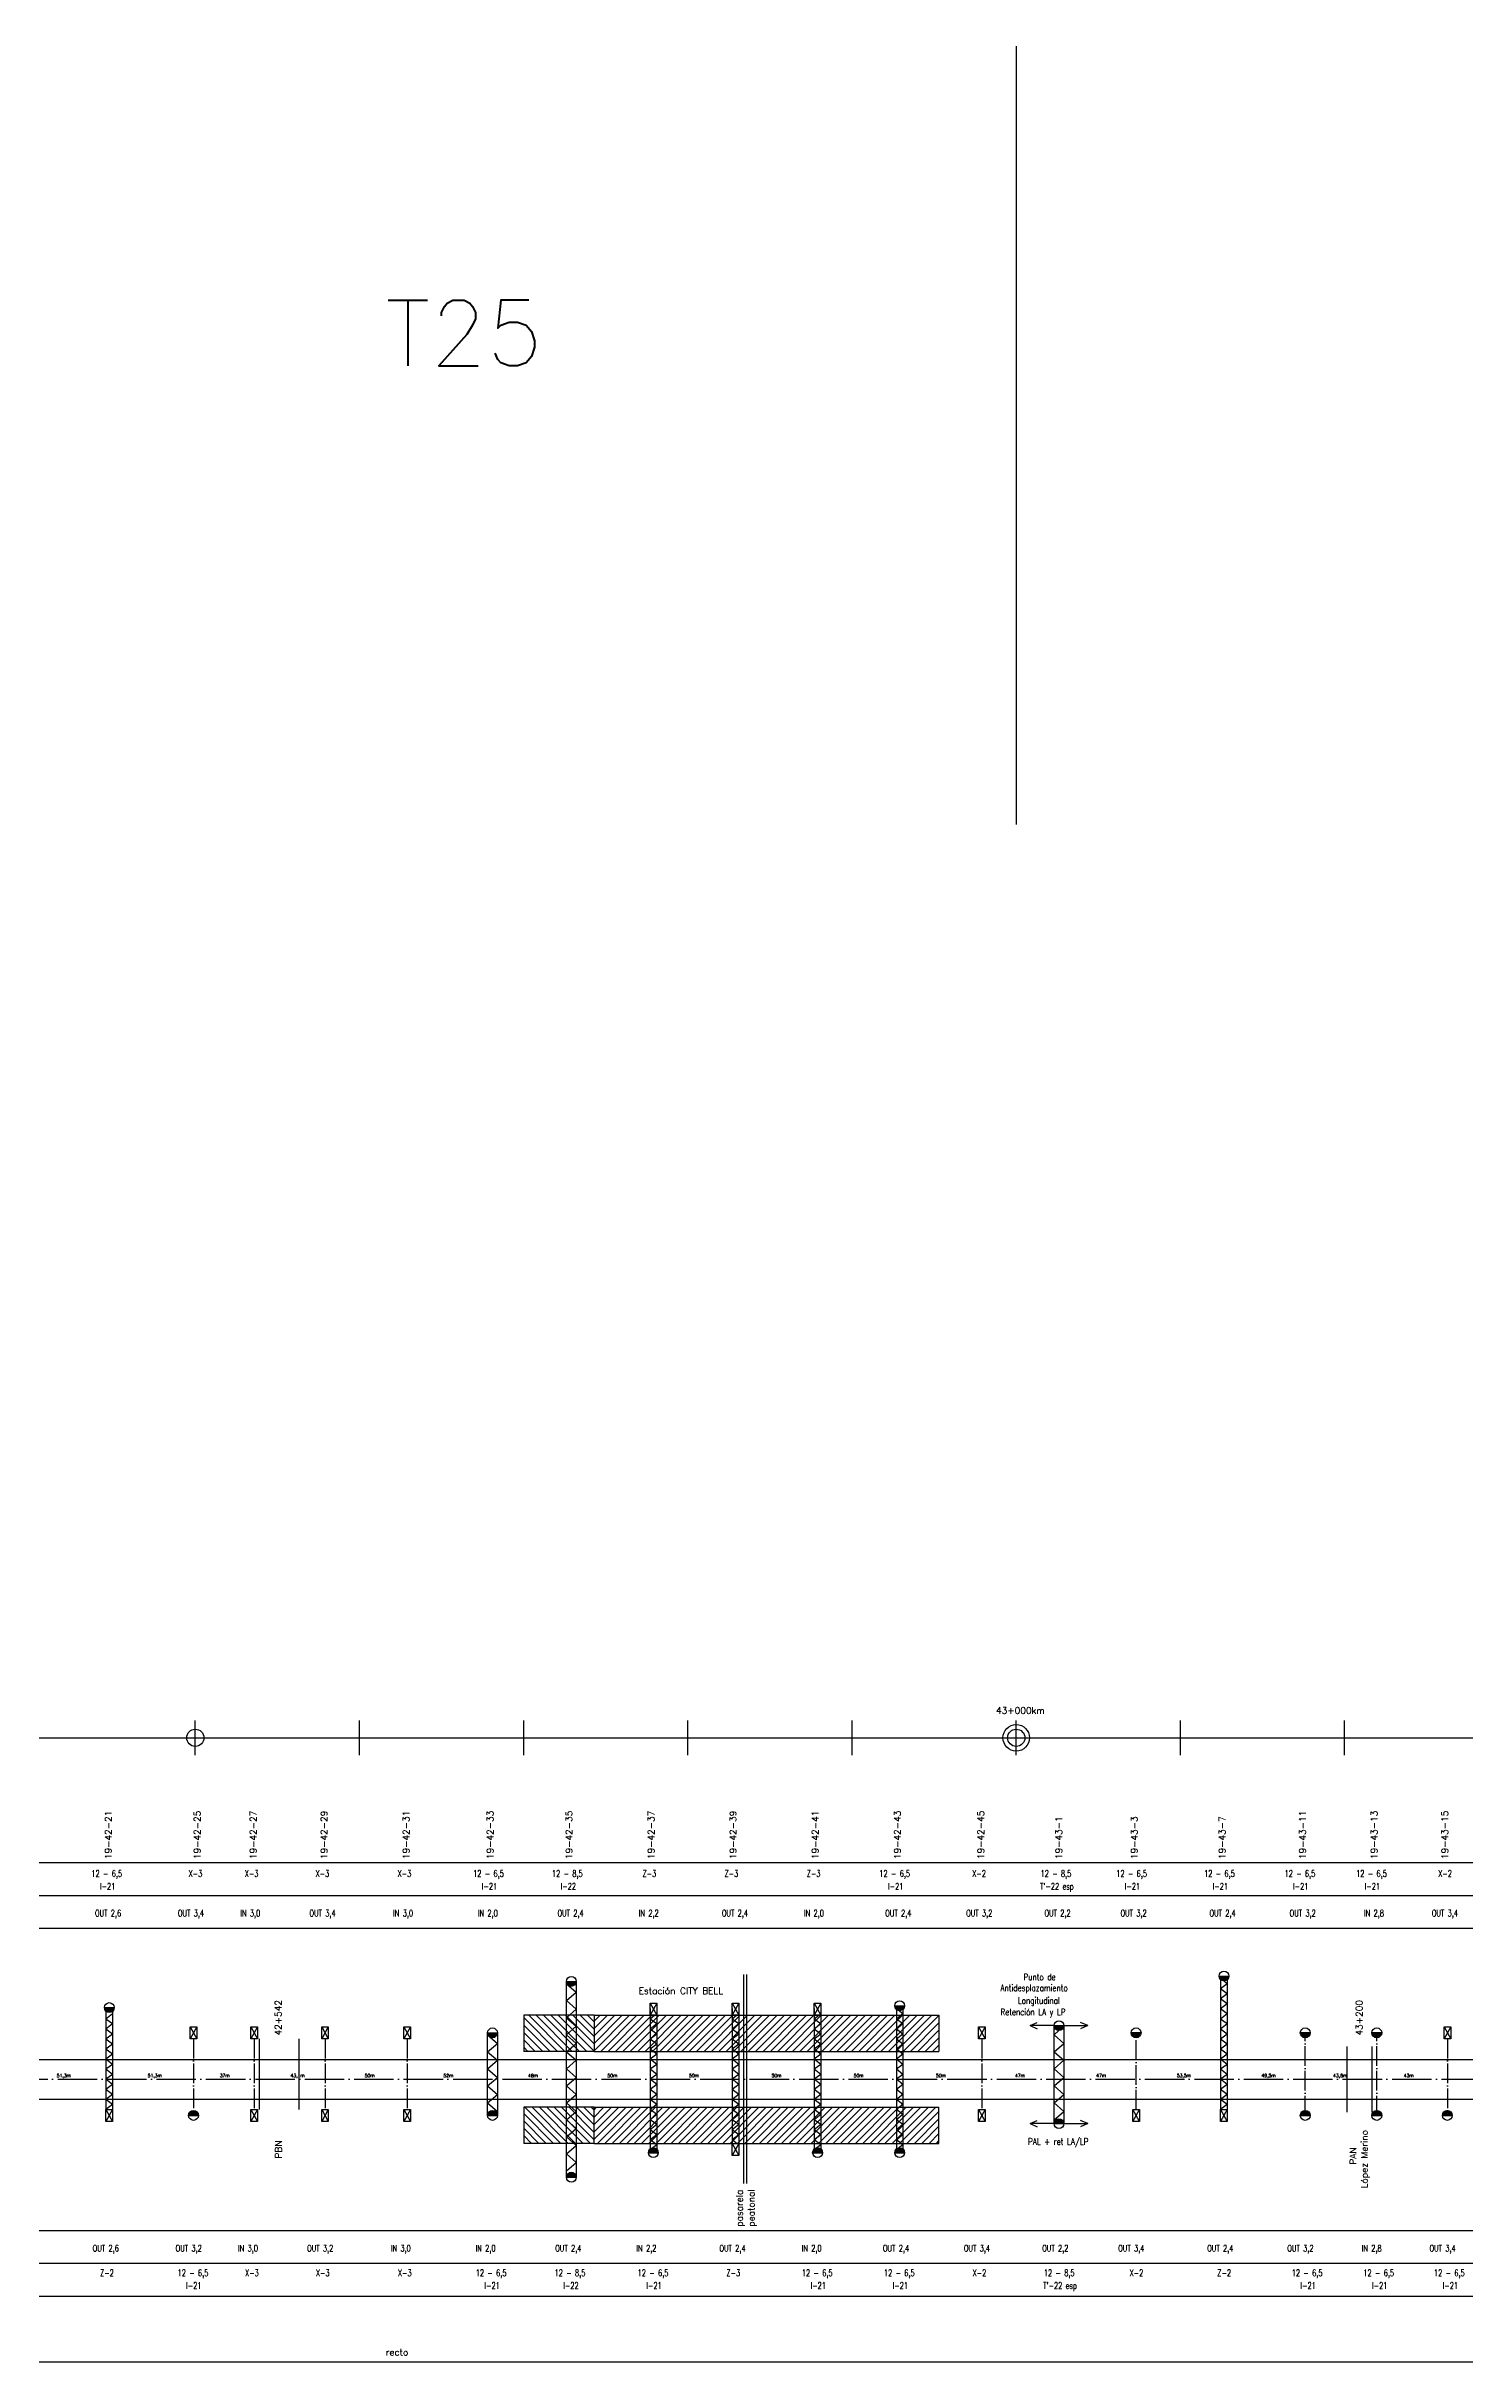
# Model space of a CAD drawing. Header units: millimetres. Extents: x 63 to 27368, y 135 to 1565.
# Drawn here: x 16977 to 17842, y 155 to 1565 of the extents above; entities that cross this region are included whole.
import ezdxf

# ---------------------------------------------------------------- set-up
doc = ezdxf.new("R2010")
doc.units = ezdxf.units.MM
doc.linetypes.add('ACAD_ISO04W100', pattern=[30, 24, -3, 0, -3])
for name, color, linetype in [('catenaria via ascendente', 7, 'Continuous'), ('catenaria vía descendente', 7, 'Continuous'), ('Eje de entrevías', 1, 'Continuous'), ('longitud vano', 7, 'Continuous'), ('Nº de poste', 6, 'Continuous'), ('progresivas', 4, 'Continuous'), ('TEXTOS', 3, 'Continuous')]:
    doc.layers.add(name, color=color, linetype=linetype)
doc.styles.add('STYLE1', font='romans.shx')
pattern_1 = [(45, (3581.6194, 0), (-2.245064, 2.245064), [])]
pattern_2 = [(135, (9, 0), (-2.24506403, -2.24506403), [])]

msp = doc.modelspace()

# ---------------------------------------------------------------- hatches: boundary and pattern name
for points in [[(17300.2, 386.6), (17294.2, 386.6, 1)], [(17697.7, 389.9), (17691.7, 389.9, 1)], [(17018.8, 370.7), (17012.8, 370.7, 1)], [(17500.2, 371.8), (17494.2, 371.8, 1)], [(17252.2, 355.3), (17246.2, 355.3, 1)], [(17597.2, 359.7), (17591.2, 359.7, 1)], [(17638.2, 355.3), (17644.2, 355.3, -1)], [(17741.2, 355.3), (17747.2, 355.3, -1)], [(17784.8, 355.3), (17790.8, 355.3, -1)], [(17070.1, 305), (17064.1, 305, -1)], [(17252.2, 305), (17246.2, 305, -1)], [(17597.2, 300), (17591.2, 300, -1)], [(17747.2, 305), (17741.2, 305, -1)], [(17790.8, 305), (17784.8, 305, -1)], [(17833.8, 305), (17827.8, 305, -1)], [(17350.2, 282.3), (17344.2, 282.3, -1)], [(17450.2, 282.3), (17444.2, 282.3, -1)], [(17500.2, 282.3), (17494.2, 282.3, -1)], [(17300.2, 267.4), (17294.2, 267.4, -1)]]:
    msp.add_hatch(color=256).paths.add_polyline_path(points)
h = msp.add_hatch()
h.set_pattern_fill('ANSI31', color=8, angle=90, style=0)
h.set_pattern_definition(pattern_2)
h.paths.add_polyline_path([(17311.1, 366), (17268.2, 366), (17268.2, 344), (17311.1, 344)])
h = msp.add_hatch()
h.set_pattern_fill('ANSI31', color=8, style=0)
h.set_pattern_definition(pattern_1)
h.paths.add_polyline_path([(17311.1, 366), (17311.1, 344), (17521.1, 344), (17521.1, 366)])
h = msp.add_hatch()
h.set_pattern_fill('ANSI31', color=8, angle=90, style=0)
h.set_pattern_definition(pattern_2)
h.paths.add_polyline_path([(17311.1, 288), (17268.2, 288), (17268.2, 310), (17311.1, 310)])
h = msp.add_hatch()
h.set_pattern_fill('ANSI31', color=8, style=0)
h.set_pattern_definition(pattern_1)
h.paths.add_polyline_path([(17311.1, 310), (17311.1, 288), (17521.1, 288), (17521.1, 310)])

# ---------------------------------------------------------------- linework, layer by layer
for p, q in [((17568.2, 1565.1), (17568.2, 1091.2)), ((17068.2, 524.4), (17068.2, 545.6)), ((17168.2, 524.4), (17168.2, 545.6)), ((17268.2, 524.4), (17268.2, 545.6)), ((17368.2, 524.4), (17368.2, 545.6)), ((17468.2, 524.4), (17468.2, 545.6)), ((17568.2, 524.4), (17568.2, 545.6)), ((17668.2, 524.4), (17668.2, 545.6)), ((17768.2, 524.4), (17768.2, 545.6)), ((68.2, 535), (27368.2, 535)), ((68.2, 459), (27368.2, 459)), ((68.2, 439), (27368.2, 439)), ((68.2, 419), (27368.2, 419)), ((17294.2, 386.6), (17300.2, 386.6)), ((17294.2, 267.4), (17294.2, 386.6)), ((17294.2, 385.2), (17300.2, 380)), ((17300.2, 386.6), (17300.2, 267.4)), ((17402.2, 263.6), (17402.2, 390.8)), ((17404.2, 263.6), (17404.2, 390.8)), ((17691.7, 389.9), (17697.7, 389.9)), ((17692.7, 389.9), (17692.7, 308.6)), ((17692.7, 382.3), (17696.7, 385.4)), ((17692.7, 382.3), (17696.7, 379.2)), ((17694.7, 386.9), (17696.7, 385.4)), ((17696.7, 389.9), (17696.7, 308.6)), ((17012.8, 370.7), (17018.8, 370.7)), ((17013.8, 368.5), (17013.8, 308.6)), ((17013.8, 363.9), (17017.8, 367)), ((17017.8, 368.5), (17017.8, 308.6)), ((17294.2, 374.9), (17300.2, 380)), ((17294.2, 374.9), (17300.2, 369.7)), ((17294.2, 364.5), (17300.2, 369.7)), ((17300.2, 375.6), (17300.2, 375.6)), ((17345.2, 373.3), (17349.2, 366)), ((17349.2, 373.3), (17345.2, 366)), ((17345.2, 370.1), (17345.2, 282.3)), ((17349.2, 370.1), (17349.2, 282.3)), ((17395.2, 373.3), (17399.2, 366)), ((17399.2, 373.3), (17395.2, 366)), ((17395.2, 370.1), (17395.2, 288)), ((17399.2, 370.1), (17399.2, 288)), ((17445.2, 373.3), (17449.2, 366)), ((17449.2, 373.3), (17445.2, 366)), ((17445.2, 370.1), (17445.2, 282.3)), ((17449.2, 370.1), (17449.2, 282.3)), ((17494.2, 371.8), (17500.2, 371.8)), ((17495.2, 370.1), (17495.2, 282.3)), ((17495.2, 370.1), (17499.2, 367)), ((17495.2, 363.9), (17499.2, 367)), ((17499.2, 370.1), (17499.2, 282.3)), ((17692.7, 376.2), (17696.7, 379.2)), ((17692.7, 376.2), (17696.7, 373.1)), ((17692.7, 370.1), (17696.7, 373.1)), ((17692.7, 370.1), (17696.7, 367)), ((17692.7, 363.9), (17696.7, 367)), ((17013.8, 363.9), (17017.8, 360.9)), ((17013.8, 357.8), (17017.8, 360.9)), ((17013.8, 357.8), (17017.8, 354.7)), ((17013.8, 351.7), (17017.8, 354.7)), ((17065.1, 359), (17069.1, 351.7)), ((17069.1, 359), (17065.1, 351.7)), ((17102.1, 359), (17106.1, 351.7)), ((17106.1, 359), (17102.1, 351.7)), ((17145.2, 359), (17149.2, 351.7)), ((17149.2, 359), (17145.2, 351.7)), ((17195.2, 359), (17199.2, 351.7)), ((17199.2, 359), (17195.2, 351.7)), ((17246.2, 355.3), (17252.2, 355.3)), ((17246.2, 305), (17246.2, 355.3)), ((17246.2, 354.1), (17247.6, 355.3)), ((17246.2, 354.1), (17252.2, 348.9)), ((17252.2, 355.3), (17252.2, 305)), ((17252.2, 354.9), (17252.2, 354.9)), ((17268.2, 366), (17268.2, 344)), ((17311.1, 366), (17268.2, 366)), ((17294.2, 364.5), (17300.2, 359.3)), ((17294.2, 354.1), (17300.2, 359.3)), ((17294.2, 354.1), (17300.2, 348.9)), ((17300.2, 354.9), (17300.2, 354.9)), ((17311.1, 366), (17311.1, 344)), ((17311.1, 366), (17521.1, 366)), ((17345.2, 363.9), (17347.9, 366)), ((17345.2, 363.9), (17349.2, 360.9)), ((17345.2, 357.8), (17349.2, 360.9)), ((17345.2, 357.8), (17349.2, 354.7)), ((17345.2, 351.7), (17349.2, 354.7)), ((17395.2, 363.9), (17397.9, 366)), ((17395.2, 363.9), (17399.2, 360.9)), ((17395.2, 357.8), (17399.2, 360.9)), ((17395.2, 357.8), (17399.2, 354.7)), ((17395.2, 351.7), (17399.2, 354.7)), ((17445.2, 363.9), (17447.9, 366)), ((17445.2, 363.9), (17449.2, 360.9)), ((17445.2, 357.8), (17449.2, 360.9)), ((17445.2, 357.8), (17449.2, 354.7)), ((17445.2, 351.7), (17449.2, 354.7)), ((17495.2, 363.9), (17499.2, 360.9)), ((17495.2, 357.8), (17499.2, 360.9)), ((17495.2, 357.8), (17499.2, 354.7)), ((17495.2, 351.7), (17499.2, 354.7)), ((17521.1, 366), (17521.1, 344)), ((17545.2, 359), (17549.2, 351.7)), ((17549.2, 359), (17545.2, 351.7)), ((17576.6, 359.7), (17580.9, 361.6)), ((17591.2, 359.7), (17576.6, 359.7)), ((17576.6, 359.7), (17580.9, 357.8)), ((17591.2, 359.7), (17597.2, 359.7)), ((17591.2, 300), (17591.2, 359.7)), ((17591.2, 354.1), (17594.2, 356.7)), ((17591.2, 354.1), (17597.2, 348.9)), ((17597.2, 359.7), (17597.2, 300)), ((17597.2, 359.7), (17611.8, 359.7)), ((17597.2, 359.3), (17597.2, 359.3)), ((17611.8, 359.7), (17607.4, 361.6)), ((17611.8, 359.7), (17607.4, 357.8)), ((17644.2, 355.3), (17638.2, 355.3)), ((17692.7, 363.9), (17696.7, 360.9)), ((17692.7, 357.8), (17696.7, 360.9)), ((17692.7, 357.8), (17696.7, 354.7)), ((17692.7, 351.7), (17696.7, 354.7)), ((17747.2, 355.3), (17741.2, 355.3)), ((17790.8, 355.3), (17784.8, 355.3)), ((17828.8, 359), (17832.8, 351.7)), ((17832.8, 359), (17828.8, 351.7)), ((17013.8, 351.7), (17017.8, 348.6)), ((17013.8, 345.5), (17017.8, 348.6)), ((17013.8, 345.5), (17017.8, 342.5)), ((17013.8, 339.4), (17017.8, 342.5)), ((17013.8, 339.4), (17017.8, 336.3)), ((17246.2, 343.8), (17252.2, 348.9)), ((17246.2, 343.8), (17252.2, 338.6)), ((17246.2, 333.4), (17252.2, 338.6)), ((17311.1, 344), (17268.2, 344)), ((17294.2, 343.8), (17300.2, 348.9)), ((17294.2, 343.8), (17300.2, 338.6)), ((17294.2, 333.4), (17300.2, 338.6)), ((17311.1, 344), (17521.1, 344)), ((17345.2, 351.7), (17349.2, 348.6)), ((17345.2, 345.5), (17349.2, 348.6)), ((17345.2, 345.5), (17349.2, 342.5)), ((17345.2, 339.4), (17349.2, 342.5)), ((17345.2, 339.4), (17349.2, 336.3)), ((17395.2, 351.7), (17399.2, 348.6)), ((17395.2, 345.5), (17399.2, 348.6)), ((17395.2, 345.5), (17399.2, 342.5)), ((17395.2, 339.4), (17399.2, 342.5)), ((17395.2, 339.4), (17399.2, 336.3)), ((17445.2, 351.7), (17449.2, 348.6)), ((17445.2, 345.5), (17449.2, 348.6)), ((17445.2, 345.5), (17449.2, 342.5)), ((17445.2, 339.4), (17449.2, 342.5)), ((17445.2, 339.4), (17449.2, 336.3)), ((17495.2, 351.7), (17499.2, 348.6)), ((17495.2, 345.5), (17499.2, 348.6)), ((17495.2, 345.5), (17499.2, 342.5)), ((17495.2, 339.4), (17499.2, 342.5)), ((17495.2, 339.4), (17499.2, 336.3)), ((17591.2, 343.8), (17597.2, 348.9)), ((17591.2, 343.8), (17597.2, 338.6)), ((17591.2, 333.4), (17597.2, 338.6)), ((17692.7, 351.7), (17696.7, 348.6)), ((17692.7, 345.5), (17696.7, 348.6)), ((17692.7, 345.5), (17696.7, 342.5)), ((17692.7, 339.4), (17696.7, 342.5)), ((17692.7, 339.4), (17696.7, 336.3)), ((17769.5, 347), (17769.5, 307)), ((17784.8, 347), (17784.8, 307)), ((17013.8, 333.3), (17017.8, 336.3)), ((17013.8, 333.3), (17017.8, 330.2)), ((17013.8, 327.2), (17017.8, 330.2)), ((17013.8, 327.2), (17017.8, 324.1)), ((17246.2, 333.4), (17252.2, 328.2)), ((17246.2, 323), (17252.2, 328.2)), ((17294.2, 333.4), (17300.2, 328.2)), ((17294.2, 323), (17300.2, 328.2)), ((17345.2, 333.3), (17349.2, 336.3)), ((17345.2, 333.3), (17349.2, 330.2)), ((17345.2, 327.2), (17349.2, 330.2)), ((17345.2, 327.2), (17349.2, 324.1)), ((17395.2, 333.3), (17399.2, 336.3)), ((17395.2, 333.3), (17399.2, 330.2)), ((17395.2, 327.2), (17399.2, 330.2)), ((17395.2, 327.2), (17399.2, 324.1)), ((17445.2, 333.3), (17449.2, 336.3)), ((17445.2, 333.3), (17449.2, 330.2)), ((17445.2, 327.2), (17449.2, 330.2)), ((17445.2, 327.2), (17449.2, 324.1)), ((17495.2, 333.3), (17499.2, 336.3)), ((17495.2, 333.3), (17499.2, 330.2)), ((17495.2, 327.2), (17499.2, 330.2)), ((17495.2, 327.2), (17499.2, 324.1)), ((17591.2, 333.4), (17597.2, 328.2)), ((17591.2, 323), (17597.2, 328.2)), ((17692.7, 333.3), (17696.7, 336.3)), ((17692.7, 333.3), (17696.7, 330.2)), ((17692.7, 327.2), (17696.7, 330.2)), ((17692.7, 327.2), (17696.7, 324.1)), ((17769.5, 327), (17784.8, 327)), ((17013.8, 321), (17017.8, 324.1)), ((17013.8, 321), (17017.8, 318)), ((17013.8, 314.9), (17017.8, 318)), ((17013.8, 314.9), (17017.8, 311.8)), ((17013.8, 308.8), (17017.8, 311.8)), ((17246.2, 323), (17252.2, 317.8)), ((17246.2, 312.7), (17252.2, 317.8)), ((17246.2, 312.7), (17252.2, 307.5)), ((17294.2, 323), (17300.2, 317.8)), ((17294.2, 312.7), (17300.2, 317.8)), ((17294.2, 312.7), (17300.2, 307.5)), ((17345.2, 321), (17349.2, 324.1)), ((17345.2, 321), (17349.2, 318)), ((17345.2, 314.9), (17349.2, 318)), ((17345.2, 314.9), (17349.2, 311.8)), ((17345.2, 308.8), (17349.2, 311.8)), ((17395.2, 321), (17399.2, 324.1)), ((17395.2, 321), (17399.2, 318)), ((17395.2, 314.9), (17399.2, 318)), ((17395.2, 314.9), (17399.2, 311.8)), ((17395.2, 308.8), (17399.2, 311.8)), ((17445.2, 321), (17449.2, 324.1)), ((17445.2, 321), (17449.2, 318)), ((17445.2, 314.9), (17449.2, 318)), ((17445.2, 314.9), (17449.2, 311.8)), ((17445.2, 308.8), (17449.2, 311.8)), ((17495.2, 321), (17499.2, 324.1)), ((17495.2, 321), (17499.2, 318)), ((17495.2, 314.9), (17499.2, 318)), ((17495.2, 314.9), (17499.2, 311.8)), ((17495.2, 308.8), (17499.2, 311.8)), ((17591.2, 323), (17597.2, 317.8)), ((17591.2, 312.7), (17597.2, 317.8)), ((17591.2, 312.7), (17597.2, 307.5)), ((17692.7, 321), (17696.7, 324.1)), ((17692.7, 321), (17696.7, 318)), ((17692.7, 314.9), (17696.7, 318)), ((17692.7, 314.9), (17696.7, 311.8)), ((17692.7, 308.8), (17696.7, 311.8)), ((17013.8, 308.6), (17017.8, 301.3)), ((17017.8, 308.6), (17013.8, 301.3)), ((17064.1, 305), (17070.1, 305)), ((17102.1, 308.6), (17106.1, 301.3)), ((17106.1, 308.6), (17102.1, 301.3)), ((17145.2, 308.6), (17149.2, 301.3)), ((17149.2, 308.6), (17145.2, 301.3)), ((17195.2, 308.6), (17199.2, 301.3)), ((17199.2, 308.6), (17195.2, 301.3)), ((17246.2, 305), (17252.2, 305)), ((17249.3, 305), (17252.2, 307.5)), ((17311.1, 310), (17268.2, 310)), ((17268.2, 310), (17268.2, 288)), ((17294.2, 302.3), (17300.2, 307.5)), ((17294.2, 302.3), (17300.2, 297.1)), ((17294.2, 291.9), (17300.2, 297.1)), ((17311.1, 288), (17311.1, 310)), ((17311.1, 310), (17521.1, 310)), ((17345.2, 308.8), (17349.2, 305.7)), ((17345.2, 302.6), (17349.2, 305.7)), ((17345.2, 302.6), (17349.2, 299.6)), ((17345.2, 296.5), (17349.2, 299.6)), ((17345.2, 296.5), (17349.2, 293.4)), ((17395.2, 308.8), (17399.2, 305.7)), ((17395.2, 302.6), (17399.2, 305.7)), ((17395.2, 302.6), (17399.2, 299.6)), ((17395.2, 296.5), (17399.2, 299.6)), ((17395.2, 296.5), (17399.2, 293.4)), ((17445.2, 308.8), (17449.2, 305.7)), ((17445.2, 302.6), (17449.2, 305.7)), ((17445.2, 302.6), (17449.2, 299.6)), ((17445.2, 296.5), (17449.2, 299.6)), ((17445.2, 296.5), (17449.2, 293.4)), ((17495.2, 308.8), (17499.2, 305.7)), ((17495.2, 302.6), (17499.2, 305.7)), ((17495.2, 302.6), (17499.2, 299.6)), ((17495.2, 296.5), (17499.2, 299.6)), ((17495.2, 296.5), (17499.2, 293.4)), ((17521.1, 288), (17521.1, 310)), ((17545.2, 308.6), (17549.2, 301.3)), ((17549.2, 308.6), (17545.2, 301.3)), ((17576.6, 300), (17580.9, 301.9)), ((17591.2, 300), (17576.6, 300)), ((17576.6, 300), (17580.9, 298)), ((17591.2, 302.3), (17597.2, 307.5)), ((17591.2, 302.3), (17591.8, 301.8)), ((17591.2, 300), (17597.2, 300)), ((17597.2, 300), (17611.8, 300)), ((17611.8, 300), (17607.4, 301.9)), ((17611.8, 300), (17607.4, 298)), ((17643.2, 301.3), (17639.2, 308.6)), ((17639.2, 301.3), (17643.2, 308.6)), ((17692.7, 308.6), (17696.7, 301.3)), ((17696.7, 308.6), (17692.7, 301.3)), ((17741.2, 305), (17747.2, 305)), ((17784.8, 305), (17790.8, 305)), ((17827.8, 305), (17833.8, 305)), ((17311.1, 288), (17268.2, 288)), ((17294.2, 291.9), (17300.2, 286.7)), ((17294.2, 281.6), (17300.2, 286.7)), ((17311.1, 288), (17521.1, 288)), ((17344.2, 282.3), (17350.2, 282.3)), ((17345.2, 290.4), (17349.2, 293.4)), ((17345.2, 290.4), (17349.2, 287.3)), ((17345.2, 284.2), (17349.2, 287.3)), ((17395.2, 290.4), (17399.2, 293.4)), ((17395.2, 290.4), (17398.2, 288)), ((17395.2, 288), (17399.2, 280.7)), ((17399.2, 288), (17395.2, 280.7)), ((17444.2, 282.3), (17450.2, 282.3)), ((17445.2, 290.4), (17449.2, 293.4)), ((17445.2, 290.4), (17449.2, 287.3)), ((17445.2, 284.2), (17449.2, 287.3)), ((17494.2, 282.3), (17500.2, 282.3)), ((17495.2, 290.4), (17499.2, 293.4)), ((17495.2, 290.4), (17499.2, 287.3)), ((17495.2, 284.2), (17499.2, 287.3)), ((17294.2, 281.6), (17300.2, 276.4)), ((17294.2, 271.2), (17300.2, 276.4)), ((17294.2, 267.4), (17300.2, 267.4)), ((68.2, 235), (27368.2, 235)), ((68.2, 215), (27368.2, 215)), ((68.2, 195), (27368.2, 195)), ((12948.8, 155), (20944.3, 155))]:
    msp.add_line(p, q)
at = {"linetype": 'ACAD_ISO04W100', "ltscale": 0.5}
for p, q in [((17067.1, 351.7), (17067.1, 308)), ((17104.1, 351.7), (17104.1, 308.6)), ((17147.2, 351.7), (17147.2, 308.6)), ((17197.2, 351.7), (17197.2, 308.6)), ((17547.2, 351.7), (17547.2, 308.6)), ((17641.2, 308.6), (17641.2, 352.3)), ((17744.2, 305), (17744.2, 352.3)), ((17787.8, 305), (17787.8, 352.3)), ((17830.8, 351.7), (17830.8, 305))]:
    msp.add_line(p, q, dxfattribs=at)
at = {"linetype": 'Continuous', "ltscale": 0.5}
for p, q in [((17107, 351.7), (17107, 308.6)), ((17131.2, 351.7), (17131.2, 308.6))]:
    msp.add_line(p, q, dxfattribs=at)
for points in [[(17345.2, 373.3), (17349.2, 373.3), (17349.2, 366), (17345.2, 366)], [(17395.2, 373.3), (17399.2, 373.3), (17399.2, 366), (17395.2, 366)], [(17445.2, 373.3), (17449.2, 373.3), (17449.2, 366), (17445.2, 366)], [(17065.1, 359), (17069.1, 359), (17069.1, 351.7), (17065.1, 351.7)], [(17102.1, 359), (17106.1, 359), (17106.1, 351.7), (17102.1, 351.7)], [(17145.2, 359), (17149.2, 359), (17149.2, 351.7), (17145.2, 351.7)], [(17195.2, 359), (17199.2, 359), (17199.2, 351.7), (17195.2, 351.7)], [(17545.2, 359), (17549.2, 359), (17549.2, 351.7), (17545.2, 351.7)], [(17828.8, 359), (17832.8, 359), (17832.8, 351.7), (17828.8, 351.7)], [(17013.8, 308.6), (17017.8, 308.6), (17017.8, 301.3), (17013.8, 301.3)], [(17102.1, 308.6), (17106.1, 308.6), (17106.1, 301.3), (17102.1, 301.3)], [(17145.2, 308.6), (17149.2, 308.6), (17149.2, 301.3), (17145.2, 301.3)], [(17195.2, 308.6), (17199.2, 308.6), (17199.2, 301.3), (17195.2, 301.3)], [(17545.2, 308.6), (17549.2, 308.6), (17549.2, 301.3), (17545.2, 301.3)], [(17643.2, 301.3), (17639.2, 301.3), (17639.2, 308.6), (17643.2, 308.6)], [(17692.7, 308.6), (17696.7, 308.6), (17696.7, 301.3), (17692.7, 301.3)], [(17395.2, 288), (17399.2, 288), (17399.2, 280.7), (17395.2, 280.7)]]:
    msp.add_lwpolyline(points, close=True)
for centre, radius in [((17068.2, 535), 5.24), ((17568.2, 535), 8.09), ((17568.2, 535), 5.24), ((17297.2, 386.6), 3), ((17694.7, 389.9), 3), ((17015.8, 370.7), 3), ((17497.2, 371.8), 3), ((17249.2, 355.3), 3), ((17594.2, 359.7), 3), ((17641.2, 355.3), 3), ((17744.2, 355.3), 3), ((17787.8, 355.3), 3), ((17067.1, 305), 3), ((17249.2, 305), 3), ((17594.2, 300), 3), ((17744.2, 305), 3), ((17787.8, 305), 3), ((17830.8, 305), 3), ((17347.2, 282.3), 3), ((17447.2, 282.3), 3), ((17497.2, 282.3), 3), ((17297.2, 267.4), 3)]:
    msp.add_circle(centre, radius)
at = {"layer": 'catenaria via ascendente'}
for p, q in [((68.2, 339), (26678.8, 339)), ((68.2, 315), (26678.8, 315))]:
    msp.add_line(p, q, dxfattribs=at)
at = {"layer": 'catenaria vía descendente'}
msp.add_line((17302.1, 315), (26678.8, 315), dxfattribs=at)
at = {"layer": 'Eje de entrevías', "linetype": 'ACAD_ISO04W100'}
msp.add_line((68.2, 327), (27368.2, 327), dxfattribs=at)

# ---------------------------------------------------------------- texts
at = {"color": 3, "linetype": 'Continuous', "style": 'STYLE1'}
msp.add_text('T25', height=40, dxfattribs=at).set_placement((17183.9, 1370.5))
at = {"linetype": 'Continuous', "style": 'STYLE1', "width": 0.8}
for s, p in [('Antidesplazamiento', (17558.6, 380.7)), ('Punto de', (17572.6, 387.3)), ('Retención LA y LP', (17558.6, 366)), ('Longitudinal', (17569.2, 373)), ('PAL + ret LA/LP', (17575.4, 287.1))]:
    msp.add_text(s, height=4, dxfattribs=at).set_placement(p)
at = {"layer": 'longitud vano', "linetype": 'Continuous', "style": 'STYLE1'}
for s, p in [('51,3m', (16983.8, 328.3)), ('51,3m', (17039.2, 328.3)), ('37m', (17083.1, 328.3)), ('43,1m', (17126.2, 328.3)), ('50m', (17171.4, 328.3)), ('52m', (17219.3, 328.3)), ('48m', (17270.9, 328.3)), ('50m', (17319.2, 328.3)), ('50m', (17368.9, 328.3)), ('50m', (17419.2, 328.3)), ('50m', (17469.2, 328.3)), ('50m', (17519.3, 328.3)), ('47m', (17567.4, 328.3)), ('47m', (17616.9, 328.3)), ('53,5m', (17666, 328.3)), ('49,5m', (17717.6, 328.3)), ('43,6m', (17761.2, 328.3)), ('43m', (17804.2, 328.3))]:
    msp.add_text(s, height=2, dxfattribs=at).set_placement(p)
at = {"layer": 'Nº de poste', "linetype": 'Continuous', "style": 'STYLE1'}
for s, p in [('19-42-21', (17017.2, 461.1)), ('19-42-25', (17071.4, 461.1)), ('19-42-27', (17105.5, 461.1)), ('19-42-29', (17148.6, 461.1)), ('19-42-31', (17198.6, 461.1)), ('19-42-33', (17249.8, 461.1)), ('19-42-35', (17297.8, 461.1)), ('19-42-37', (17347.8, 461.1)), ('19-42-39', (17397.7, 461.1)), ('19-42-41', (17447.8, 461.1)), ('19-42-43', (17497.8, 461.1)), ('19-42-45', (17548.6, 461.1)), ('19-43-1', (17596.1, 461.1)), ('19-43-3', (17642.1, 461.1)), ('19-43-7', (17695.6, 461.1)), ('19-43-11', (17744.6, 461.1)), ('19-43-13', (17788.2, 461.1)), ('19-43-15', (17831.2, 461.1))]:
    msp.add_text(s, height=4, rotation=90, dxfattribs=at).set_placement(p)
at = {"layer": 'progresivas', "linetype": 'Continuous', "style": 'STYLE1'}
msp.add_text('43+000km', height=4, dxfattribs=at).set_placement((17555.9, 549.6))
for s, p in [('42+542', (17120.7, 353.7)), ('43+200', (17779.1, 353.7))]:
    msp.add_text(s, height=4, rotation=90, dxfattribs=at).set_placement(p)
at = {"layer": 'TEXTOS', "linetype": 'Continuous', "style": 'STYLE1', "width": 0.7}
for s, p in [('12 - 6,5', (17004.9, 450.3)), ('X-3', (17064.1, 450.3)), ('X-3', (17098.3, 450.3)), ('X-3', (17141.4, 450.3)), ('X-3', (17191.4, 450.3)), ('12 - 6,5', (17237.4, 450.3)), ('12 - 8,5', (17285.4, 450.3)), ('Z-3', (17340.6, 450.3)), ('Z-3', (17390.5, 450.3)), ('Z-3', (17440.6, 450.3)), ('12 - 6,5', (17484.8, 450.3)), ('X-2', (17541.4, 450.3)), ('12 - 8,5', (17583, 450.3)), ('12 - 6,5', (17629.1, 450.3)), ('12 - 6,5', (17682.6, 450.3)), ('12 - 6,5', (17731.6, 450.3)), ('12 - 6,5', (17775.2, 450.3)), ('X-2', (17825.2, 450.3)), ('I-21', (17010.1, 442.5)), ('I-21', (17242.7, 442.5)), ('I-22', (17290.7, 442.5)), ('I-21', (17490.1, 442.5)), ("T'-22 esp", (17582.7, 442.5)), ('I-21', (17634.3, 442.5)), ('I-21', (17687.8, 442.5)), ('I-21', (17736.8, 442.5)), ('I-21', (17780.4, 442.5)), ('OUT 2,6', (17007.1, 426.2)), ('OUT 3,4', (17057.6, 426.2)), ('IN 3,0', (17095.6, 426.2)), ('OUT 3,4', (17137.7, 426.2)), ('IN 3,0', (17188.7, 426.2)), ('IN 2,0', (17240.3, 426.2)), ('OUT 2,4', (17288.8, 426.2)), ('IN 2,2', (17338.3, 426.2)), ('OUT 2,4', (17388.9, 426.2)), ('IN 2,0', (17438.9, 426.2)), ('OUT 2,4', (17488.4, 426.2)), ('OUT 3,2', (17537.7, 426.2)), ('OUT 2,2', (17585.4, 426.2)), ('OUT 3,2', (17631.7, 426.2)), ('OUT 2,4', (17685.9, 426.2)), ('OUT 3,2', (17734.7, 426.2)), ('IN 2,8', (17780, 426.2)), ('OUT 3,4', (17821.3, 426.2)), ('OUT 2,6', (17005.7, 222.1)), ('OUT 3,2', (17056.2, 222.1)), ('IN 3,0', (17094.2, 222.1)), ('OUT 3,2', (17136.3, 222.1)), ('IN 3,0', (17187.3, 222.1)), ('IN 2,0', (17238.9, 222.1)), ('OUT 2,4', (17287.4, 222.1)), ('IN 2,2', (17336.9, 222.1)), ('OUT 2,4', (17387.4, 222.1)), ('IN 2,0', (17437.5, 222.1)), ('OUT 2,4', (17487, 222.1)), ('OUT 3,4', (17536.3, 222.1)), ('OUT 2,2', (17584, 222.1)), ('OUT 3,4', (17630.3, 222.1)), ('OUT 2,4', (17684.5, 222.1)), ('OUT 3,2', (17733.3, 222.1)), ('IN 2,8', (17778.6, 222.1)), ('OUT 3,4', (17819.9, 222.1)), ('Z-2', (17010.2, 207.1)), ('12 - 6,5', (17057.4, 207.1)), ('I-21', (17062.6, 199.4)), ('X-3', (17098.5, 207.1)), ('X-3', (17141.6, 207.1)), ('X-3', (17191.6, 207.1)), ('12 - 6,5', (17239, 207.1)), ('I-21', (17244.3, 199.4)), ('12 - 8,5', (17287, 207.1)), ('I-22', (17292.3, 199.4)), ('12 - 6,5', (17337.6, 207.1)), ('I-21', (17342.9, 199.4)), ('Z-3', (17391.7, 207.1)), ('12 - 6,5', (17437.6, 207.1)), ('I-21', (17442.9, 199.4)), ('12 - 6,5', (17487.6, 207.1)), ('I-21', (17492.9, 199.4)), ('X-2', (17541.6, 207.1)), ("T'-22 esp", (17584.6, 199.4)), ('12 - 8,5', (17585, 207.1)), ('X-2', (17637.2, 207.1)), ('Z-2', (17690.7, 207.1)), ('12 - 6,5', (17736, 207.1)), ('I-21', (17741.3, 199.4)), ('12 - 6,5', (17779.6, 207.1)), ('I-21', (17784.9, 199.4)), ('12 - 6,5', (17822.6, 207.1)), ('I-21', (17827.9, 199.4))]:
    msp.add_text(s, height=4, dxfattribs=at).set_placement(p)
at = {"layer": 'TEXTOS', "linetype": 'Continuous', "style": 'STYLE1'}
for s, p in [('Estación CITY BELL', (17338.2, 378.9)), ('recto', (17184.2, 158.8))]:
    msp.add_text(s, height=4, dxfattribs=at).set_placement(p)
for s, p in [('PBN', (17120.8, 278.8)), ('PAN', (17775.3, 275.1)), ('López Merino', (17782.2, 260.6)), ('pasarela', (17401.6, 237.2)), ('peatonal', (17408.8, 237.2))]:
    msp.add_text(s, height=4, rotation=90, dxfattribs=at).set_placement(p)

doc.saveas('drawing.dxf')
